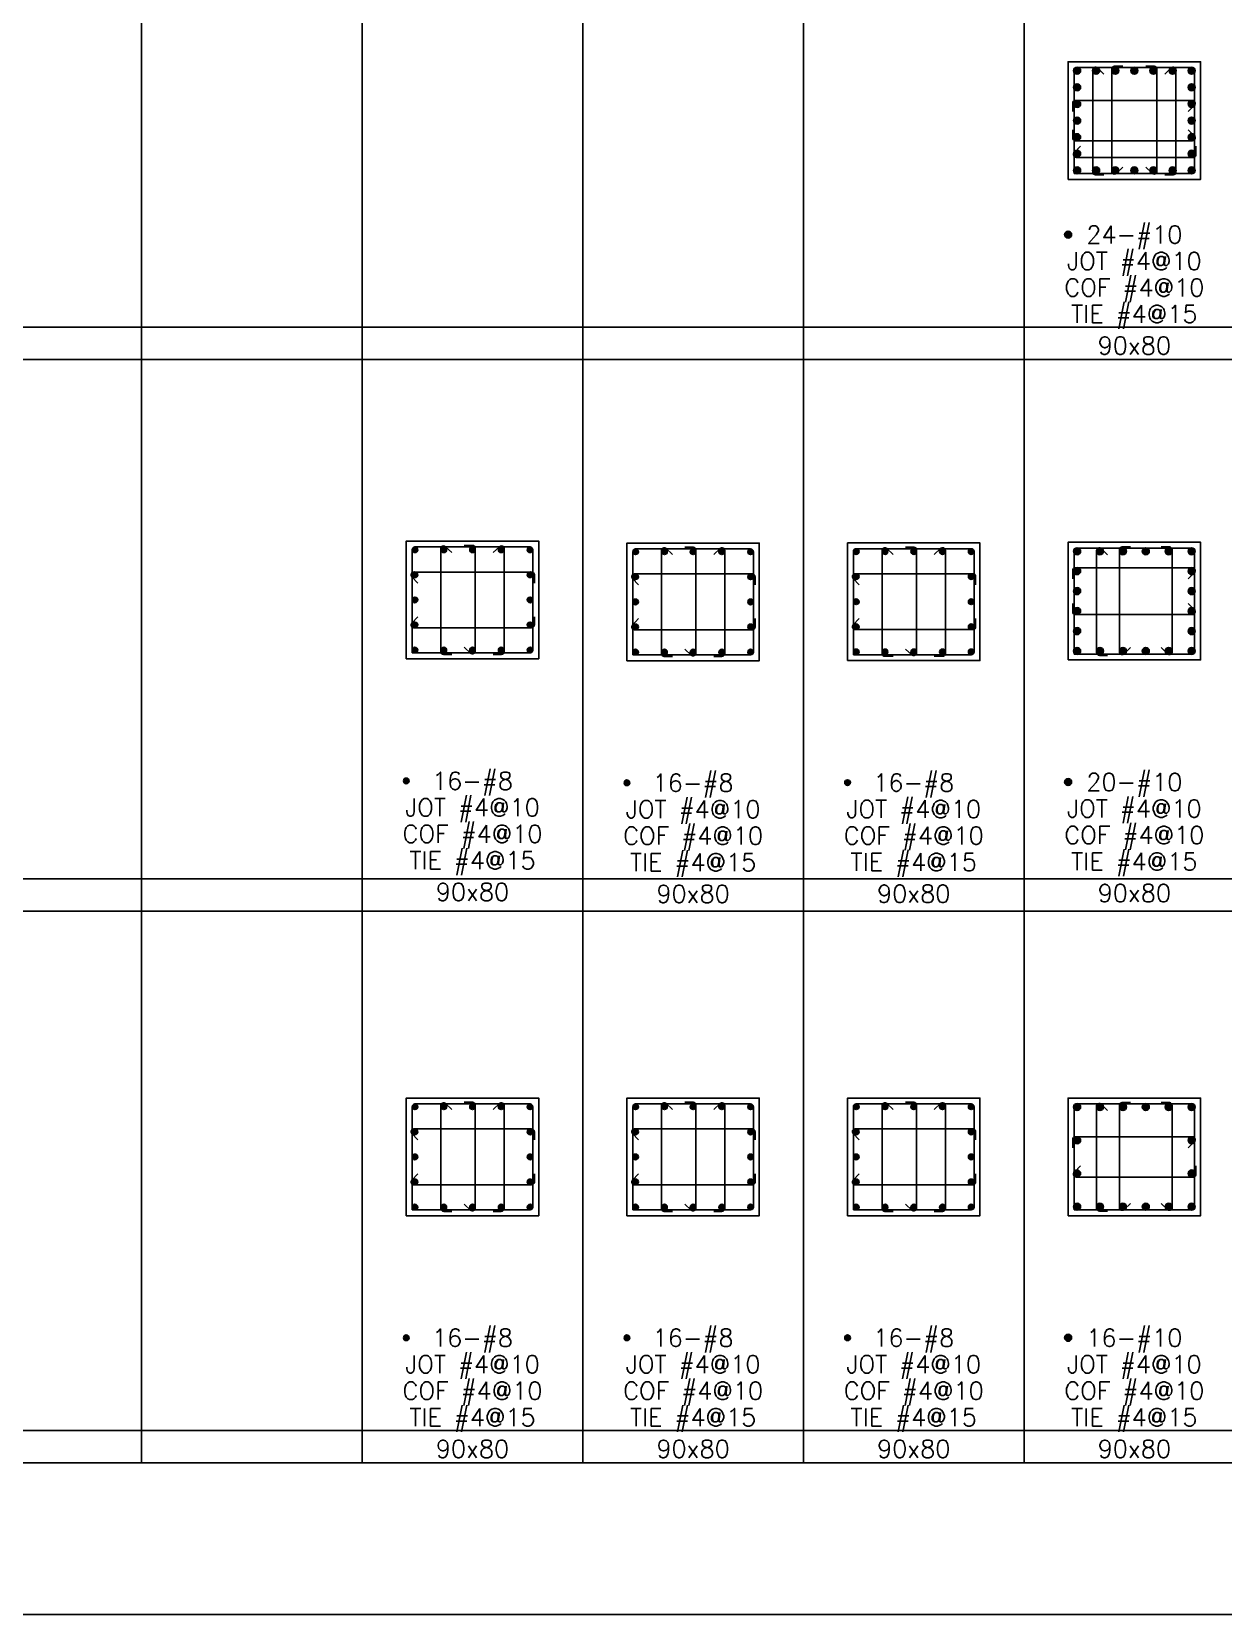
# Model space of a CAD drawing. Header units: millimetres. Extents: x 0 to 31920, y -6088 to 2522.
# Drawn here: x 810 to 1621, y -3044 to -1968 of the extents above; entities that cross this region are included whole.
import ezdxf
from ezdxf.enums import TextEntityAlignment as Align

# ---------------------------------------------------------------- set-up
doc = ezdxf.new("R2010")
doc.units = ezdxf.units.MM
doc.header["$MEASUREMENT"] = 0
for name, color, linetype in [('DwFm', 7, 'Continuous'), ('S-RC', 130, 'Continuous'), ('S-REINF', 6, 'Continuous'), ('S-REINFD', 201, 'Continuous'), ('S-STUD', 1, 'Continuous'), ('S-TEXT', 2, 'Continuous')]:
    doc.layers.add(name, color=color, linetype=linetype)
doc.styles.add('CS4', font='romans.shx', dxfattribs={"width": 0.8, "bigfont": 'lsp.shx'})

# ---------------------------------------------------------------- blocks, each defined once
blk = doc.blocks.new('繪圖範圍')
blk.add_lwpolyline([(0, 51.1), (79.8, 51.1), (79.8, 0), (0, 0)], close=True)

msp = doc.modelspace()

# ---------------------------------------------------------------- hatches: boundary and pattern name
at = {"layer": 'S-REINFD'}
h = msp.add_hatch(color=256, dxfattribs=at)
edge = h.paths.add_edge_path()
edge.add_arc((1521.1, -1994.6), 2.38, 0, 360)
h = msp.add_hatch(color=256, dxfattribs=at)
edge = h.paths.add_edge_path()
edge.add_arc((1534, -1994.6), 2.38, 0, 360)
h = msp.add_hatch(color=256, dxfattribs=at)
edge = h.paths.add_edge_path()
edge.add_arc((1547, -1994.6), 2.38, 0, 360)
h = msp.add_hatch(color=256, dxfattribs=at)
edge = h.paths.add_edge_path()
edge.add_arc((1560, -1994.6), 2.38, 0, 360)
h = msp.add_hatch(color=256, dxfattribs=at)
edge = h.paths.add_edge_path()
edge.add_arc((1573, -1994.6), 2.38, 0, 360)
h = msp.add_hatch(color=256, dxfattribs=at)
edge = h.paths.add_edge_path()
edge.add_arc((1586, -1994.6), 2.38, 0, 360)
h = msp.add_hatch(color=256, dxfattribs=at)
edge = h.paths.add_edge_path()
edge.add_arc((1598.9, -1994.6), 2.38, 0, 360)
h = msp.add_hatch(color=256, dxfattribs=at)
edge = h.paths.add_edge_path()
edge.add_arc((1521.1, -2005.9), 2.38, 0, 360)
h = msp.add_hatch(color=256, dxfattribs=at)
edge = h.paths.add_edge_path()
edge.add_arc((1598.9, -2005.9), 2.38, 0, 360)
h = msp.add_hatch(color=256, dxfattribs=at)
edge = h.paths.add_edge_path()
edge.add_arc((1521.1, -2017.2), 2.38, 0, 360)
h = msp.add_hatch(color=256, dxfattribs=at)
edge = h.paths.add_edge_path()
edge.add_arc((1598.9, -2017.2), 2.38, 0, 360)
h = msp.add_hatch(color=256, dxfattribs=at)
edge = h.paths.add_edge_path()
edge.add_arc((1521.1, -2028.5), 2.38, 0, 360)
h = msp.add_hatch(color=256, dxfattribs=at)
edge = h.paths.add_edge_path()
edge.add_arc((1598.9, -2028.5), 2.38, 0, 360)
h = msp.add_hatch(color=256, dxfattribs=at)
edge = h.paths.add_edge_path()
edge.add_arc((1521.1, -2039.8), 2.38, 0, 360)
h = msp.add_hatch(color=256, dxfattribs=at)
edge = h.paths.add_edge_path()
edge.add_arc((1598.9, -2039.8), 2.38, 0, 360)
h = msp.add_hatch(color=256, dxfattribs=at)
edge = h.paths.add_edge_path()
edge.add_arc((1521.1, -2051.1), 2.38, 0, 360)
h = msp.add_hatch(color=256, dxfattribs=at)
edge = h.paths.add_edge_path()
edge.add_arc((1598.9, -2051.1), 2.38, 0, 360)
h = msp.add_hatch(color=256, dxfattribs=at)
edge = h.paths.add_edge_path()
edge.add_arc((1521.1, -2062.4), 2.38, 0, 360)
h = msp.add_hatch(color=256, dxfattribs=at)
edge = h.paths.add_edge_path()
edge.add_arc((1534, -2062.4), 2.38, 0, 360)
h = msp.add_hatch(color=256, dxfattribs=at)
edge = h.paths.add_edge_path()
edge.add_arc((1547, -2062.4), 2.38, 0, 360)
h = msp.add_hatch(color=256, dxfattribs=at)
edge = h.paths.add_edge_path()
edge.add_arc((1560, -2062.4), 2.38, 0, 360)
h = msp.add_hatch(color=256, dxfattribs=at)
edge = h.paths.add_edge_path()
edge.add_arc((1573, -2062.4), 2.38, 0, 360)
h = msp.add_hatch(color=256, dxfattribs=at)
edge = h.paths.add_edge_path()
edge.add_arc((1586, -2062.4), 2.38, 0, 360)
h = msp.add_hatch(color=256, dxfattribs=at)
edge = h.paths.add_edge_path()
edge.add_arc((1598.9, -2062.4), 2.38, 0, 360)
h = msp.add_hatch(color=256, dxfattribs=at)
edge = h.paths.add_edge_path()
edge.add_arc((1515, -2106), 2.38, 0, 360)
h = msp.add_hatch(color=256, dxfattribs=at)
edge = h.paths.add_edge_path()
edge.add_arc((1070.9, -2320.3), 1.91, 0, 360)
h = msp.add_hatch(color=256, dxfattribs=at)
edge = h.paths.add_edge_path()
edge.add_arc((1090.5, -2320.3), 1.91, 0, 360)
h = msp.add_hatch(color=256, dxfattribs=at)
edge = h.paths.add_edge_path()
edge.add_arc((1110, -2320.3), 1.91, 0, 360)
h = msp.add_hatch(color=256, dxfattribs=at)
edge = h.paths.add_edge_path()
edge.add_arc((1129.5, -2320.3), 1.91, 0, 360)
h = msp.add_hatch(color=256, dxfattribs=at)
edge = h.paths.add_edge_path()
edge.add_arc((1149.1, -2320.3), 1.91, 0, 360)
h = msp.add_hatch(color=256, dxfattribs=at)
edge = h.paths.add_edge_path()
edge.add_arc((1220.9, -2321.6), 1.91, 0, 360)
h = msp.add_hatch(color=256, dxfattribs=at)
edge = h.paths.add_edge_path()
edge.add_arc((1240.5, -2321.6), 1.91, 0, 360)
h = msp.add_hatch(color=256, dxfattribs=at)
edge = h.paths.add_edge_path()
edge.add_arc((1260, -2321.6), 1.91, 0, 360)
h = msp.add_hatch(color=256, dxfattribs=at)
edge = h.paths.add_edge_path()
edge.add_arc((1279.5, -2321.6), 1.91, 0, 360)
h = msp.add_hatch(color=256, dxfattribs=at)
edge = h.paths.add_edge_path()
edge.add_arc((1299.1, -2321.6), 1.91, 0, 360)
h = msp.add_hatch(color=256, dxfattribs=at)
edge = h.paths.add_edge_path()
edge.add_arc((1370.9, -2321.5), 1.91, 0, 360)
h = msp.add_hatch(color=256, dxfattribs=at)
edge = h.paths.add_edge_path()
edge.add_arc((1390.5, -2321.5), 1.91, 0, 360)
h = msp.add_hatch(color=256, dxfattribs=at)
edge = h.paths.add_edge_path()
edge.add_arc((1410, -2321.5), 1.91, 0, 360)
h = msp.add_hatch(color=256, dxfattribs=at)
edge = h.paths.add_edge_path()
edge.add_arc((1429.5, -2321.5), 1.91, 0, 360)
h = msp.add_hatch(color=256, dxfattribs=at)
edge = h.paths.add_edge_path()
edge.add_arc((1449.1, -2321.5), 1.91, 0, 360)
h = msp.add_hatch(color=256, dxfattribs=at)
edge = h.paths.add_edge_path()
edge.add_arc((1521.1, -2321.3), 2.38, 0, 360)
h = msp.add_hatch(color=256, dxfattribs=at)
edge = h.paths.add_edge_path()
edge.add_arc((1536.6, -2321.3), 2.38, 0, 360)
h = msp.add_hatch(color=256, dxfattribs=at)
edge = h.paths.add_edge_path()
edge.add_arc((1552.2, -2321.3), 2.38, 0, 360)
h = msp.add_hatch(color=256, dxfattribs=at)
edge = h.paths.add_edge_path()
edge.add_arc((1567.8, -2321.3), 2.38, 0, 360)
h = msp.add_hatch(color=256, dxfattribs=at)
edge = h.paths.add_edge_path()
edge.add_arc((1583.4, -2321.3), 2.38, 0, 360)
h = msp.add_hatch(color=256, dxfattribs=at)
edge = h.paths.add_edge_path()
edge.add_arc((1598.9, -2321.3), 2.38, 0, 360)
h = msp.add_hatch(color=256, dxfattribs=at)
edge = h.paths.add_edge_path()
edge.add_arc((1521.1, -2334.8), 2.38, 0, 360)
h = msp.add_hatch(color=256, dxfattribs=at)
edge = h.paths.add_edge_path()
edge.add_arc((1598.9, -2334.8), 2.38, 0, 360)
h = msp.add_hatch(color=256, dxfattribs=at)
edge = h.paths.add_edge_path()
edge.add_arc((1070.9, -2337.3), 1.91, 0, 360)
h = msp.add_hatch(color=256, dxfattribs=at)
edge = h.paths.add_edge_path()
edge.add_arc((1149.1, -2337.3), 1.91, 0, 360)
h = msp.add_hatch(color=256, dxfattribs=at)
edge = h.paths.add_edge_path()
edge.add_arc((1220.9, -2338.6), 1.91, 0, 360)
h = msp.add_hatch(color=256, dxfattribs=at)
edge = h.paths.add_edge_path()
edge.add_arc((1299.1, -2338.6), 1.91, 0, 360)
h = msp.add_hatch(color=256, dxfattribs=at)
edge = h.paths.add_edge_path()
edge.add_arc((1370.9, -2338.5), 1.91, 0, 360)
h = msp.add_hatch(color=256, dxfattribs=at)
edge = h.paths.add_edge_path()
edge.add_arc((1449.1, -2338.5), 1.91, 0, 360)
h = msp.add_hatch(color=256, dxfattribs=at)
edge = h.paths.add_edge_path()
edge.add_arc((1070.9, -2354.4), 1.91, 0, 360)
h = msp.add_hatch(color=256, dxfattribs=at)
edge = h.paths.add_edge_path()
edge.add_arc((1149.1, -2354.4), 1.91, 0, 360)
h = msp.add_hatch(color=256, dxfattribs=at)
edge = h.paths.add_edge_path()
edge.add_arc((1220.9, -2355.7), 1.91, 0, 360)
h = msp.add_hatch(color=256, dxfattribs=at)
edge = h.paths.add_edge_path()
edge.add_arc((1299.1, -2355.7), 1.91, 0, 360)
h = msp.add_hatch(color=256, dxfattribs=at)
edge = h.paths.add_edge_path()
edge.add_arc((1370.9, -2355.6), 1.91, 0, 360)
h = msp.add_hatch(color=256, dxfattribs=at)
edge = h.paths.add_edge_path()
edge.add_arc((1449.1, -2355.6), 1.91, 0, 360)
h = msp.add_hatch(color=256, dxfattribs=at)
edge = h.paths.add_edge_path()
edge.add_arc((1521.1, -2348.4), 2.38, 0, 360)
h = msp.add_hatch(color=256, dxfattribs=at)
edge = h.paths.add_edge_path()
edge.add_arc((1598.9, -2348.4), 2.38, 0, 360)
h = msp.add_hatch(color=256, dxfattribs=at)
edge = h.paths.add_edge_path()
edge.add_arc((1521.1, -2362), 2.38, 0, 360)
h = msp.add_hatch(color=256, dxfattribs=at)
edge = h.paths.add_edge_path()
edge.add_arc((1598.9, -2362), 2.38, 0, 360)
h = msp.add_hatch(color=256, dxfattribs=at)
edge = h.paths.add_edge_path()
edge.add_arc((1070.9, -2371.4), 1.91, 0, 360)
h = msp.add_hatch(color=256, dxfattribs=at)
edge = h.paths.add_edge_path()
edge.add_arc((1149.1, -2371.4), 1.91, 0, 360)
h = msp.add_hatch(color=256, dxfattribs=at)
edge = h.paths.add_edge_path()
edge.add_arc((1220.9, -2372.7), 1.91, 0, 360)
h = msp.add_hatch(color=256, dxfattribs=at)
edge = h.paths.add_edge_path()
edge.add_arc((1299.1, -2372.7), 1.91, 0, 360)
h = msp.add_hatch(color=256, dxfattribs=at)
edge = h.paths.add_edge_path()
edge.add_arc((1370.9, -2372.6), 1.91, 0, 360)
h = msp.add_hatch(color=256, dxfattribs=at)
edge = h.paths.add_edge_path()
edge.add_arc((1449.1, -2372.6), 1.91, 0, 360)
h = msp.add_hatch(color=256, dxfattribs=at)
edge = h.paths.add_edge_path()
edge.add_arc((1521.1, -2375.6), 2.38, 0, 360)
h = msp.add_hatch(color=256, dxfattribs=at)
edge = h.paths.add_edge_path()
edge.add_arc((1598.9, -2375.6), 2.38, 0, 360)
h = msp.add_hatch(color=256, dxfattribs=at)
edge = h.paths.add_edge_path()
edge.add_arc((1070.9, -2388.5), 1.91, 0, 360)
h = msp.add_hatch(color=256, dxfattribs=at)
edge = h.paths.add_edge_path()
edge.add_arc((1090.5, -2388.5), 1.91, 0, 360)
h = msp.add_hatch(color=256, dxfattribs=at)
edge = h.paths.add_edge_path()
edge.add_arc((1110, -2388.5), 1.91, 0, 360)
h = msp.add_hatch(color=256, dxfattribs=at)
edge = h.paths.add_edge_path()
edge.add_arc((1129.5, -2388.5), 1.91, 0, 360)
h = msp.add_hatch(color=256, dxfattribs=at)
edge = h.paths.add_edge_path()
edge.add_arc((1149.1, -2388.5), 1.91, 0, 360)
h = msp.add_hatch(color=256, dxfattribs=at)
edge = h.paths.add_edge_path()
edge.add_arc((1220.9, -2389.8), 1.91, 0, 360)
h = msp.add_hatch(color=256, dxfattribs=at)
edge = h.paths.add_edge_path()
edge.add_arc((1240.5, -2389.8), 1.91, 0, 360)
h = msp.add_hatch(color=256, dxfattribs=at)
edge = h.paths.add_edge_path()
edge.add_arc((1260, -2389.8), 1.91, 0, 360)
h = msp.add_hatch(color=256, dxfattribs=at)
edge = h.paths.add_edge_path()
edge.add_arc((1279.5, -2389.8), 1.91, 0, 360)
h = msp.add_hatch(color=256, dxfattribs=at)
edge = h.paths.add_edge_path()
edge.add_arc((1299.1, -2389.8), 1.91, 0, 360)
h = msp.add_hatch(color=256, dxfattribs=at)
edge = h.paths.add_edge_path()
edge.add_arc((1370.9, -2389.7), 1.91, 0, 360)
h = msp.add_hatch(color=256, dxfattribs=at)
edge = h.paths.add_edge_path()
edge.add_arc((1390.5, -2389.7), 1.91, 0, 360)
h = msp.add_hatch(color=256, dxfattribs=at)
edge = h.paths.add_edge_path()
edge.add_arc((1410, -2389.7), 1.91, 0, 360)
h = msp.add_hatch(color=256, dxfattribs=at)
edge = h.paths.add_edge_path()
edge.add_arc((1429.5, -2389.7), 1.91, 0, 360)
h = msp.add_hatch(color=256, dxfattribs=at)
edge = h.paths.add_edge_path()
edge.add_arc((1449.1, -2389.7), 1.91, 0, 360)
h = msp.add_hatch(color=256, dxfattribs=at)
edge = h.paths.add_edge_path()
edge.add_arc((1521.1, -2389.1), 2.38, 0, 360)
h = msp.add_hatch(color=256, dxfattribs=at)
edge = h.paths.add_edge_path()
edge.add_arc((1536.6, -2389.1), 2.38, 0, 360)
h = msp.add_hatch(color=256, dxfattribs=at)
edge = h.paths.add_edge_path()
edge.add_arc((1552.2, -2389.1), 2.38, 0, 360)
h = msp.add_hatch(color=256, dxfattribs=at)
edge = h.paths.add_edge_path()
edge.add_arc((1567.8, -2389.1), 2.38, 0, 360)
h = msp.add_hatch(color=256, dxfattribs=at)
edge = h.paths.add_edge_path()
edge.add_arc((1583.4, -2389.1), 2.38, 0, 360)
h = msp.add_hatch(color=256, dxfattribs=at)
edge = h.paths.add_edge_path()
edge.add_arc((1598.9, -2389.1), 2.38, 0, 360)
h = msp.add_hatch(color=256, dxfattribs=at)
edge = h.paths.add_edge_path()
edge.add_arc((1065, -2477.4), 1.91, 0, 360)
h = msp.add_hatch(color=256, dxfattribs=at)
edge = h.paths.add_edge_path()
edge.add_arc((1215, -2478.7), 1.91, 0, 360)
h = msp.add_hatch(color=256, dxfattribs=at)
edge = h.paths.add_edge_path()
edge.add_arc((1365, -2478.6), 1.91, 0, 360)
h = msp.add_hatch(color=256, dxfattribs=at)
edge = h.paths.add_edge_path()
edge.add_arc((1515, -2478.2), 2.38, 0, 360)
h = msp.add_hatch(color=256, dxfattribs=at)
edge = h.paths.add_edge_path()
edge.add_arc((1070.9, -2698.9), 1.91, 0, 360)
h = msp.add_hatch(color=256, dxfattribs=at)
edge = h.paths.add_edge_path()
edge.add_arc((1090.5, -2698.9), 1.91, 0, 360)
h = msp.add_hatch(color=256, dxfattribs=at)
edge = h.paths.add_edge_path()
edge.add_arc((1110, -2698.9), 1.91, 0, 360)
h = msp.add_hatch(color=256, dxfattribs=at)
edge = h.paths.add_edge_path()
edge.add_arc((1129.5, -2698.9), 1.91, 0, 360)
h = msp.add_hatch(color=256, dxfattribs=at)
edge = h.paths.add_edge_path()
edge.add_arc((1149.1, -2698.9), 1.91, 0, 360)
h = msp.add_hatch(color=256, dxfattribs=at)
edge = h.paths.add_edge_path()
edge.add_arc((1220.9, -2698.9), 1.91, 0, 360)
h = msp.add_hatch(color=256, dxfattribs=at)
edge = h.paths.add_edge_path()
edge.add_arc((1240.5, -2698.9), 1.91, 0, 360)
h = msp.add_hatch(color=256, dxfattribs=at)
edge = h.paths.add_edge_path()
edge.add_arc((1260, -2698.9), 1.91, 0, 360)
h = msp.add_hatch(color=256, dxfattribs=at)
edge = h.paths.add_edge_path()
edge.add_arc((1279.5, -2698.9), 1.91, 0, 360)
h = msp.add_hatch(color=256, dxfattribs=at)
edge = h.paths.add_edge_path()
edge.add_arc((1299.1, -2698.9), 1.91, 0, 360)
h = msp.add_hatch(color=256, dxfattribs=at)
edge = h.paths.add_edge_path()
edge.add_arc((1370.9, -2698.9), 1.91, 0, 360)
h = msp.add_hatch(color=256, dxfattribs=at)
edge = h.paths.add_edge_path()
edge.add_arc((1390.5, -2698.9), 1.91, 0, 360)
h = msp.add_hatch(color=256, dxfattribs=at)
edge = h.paths.add_edge_path()
edge.add_arc((1410, -2698.9), 1.91, 0, 360)
h = msp.add_hatch(color=256, dxfattribs=at)
edge = h.paths.add_edge_path()
edge.add_arc((1429.5, -2698.9), 1.91, 0, 360)
h = msp.add_hatch(color=256, dxfattribs=at)
edge = h.paths.add_edge_path()
edge.add_arc((1449.1, -2698.9), 1.91, 0, 360)
h = msp.add_hatch(color=256, dxfattribs=at)
edge = h.paths.add_edge_path()
edge.add_arc((1521.1, -2699.1), 2.38, 0, 360)
h = msp.add_hatch(color=256, dxfattribs=at)
edge = h.paths.add_edge_path()
edge.add_arc((1536.6, -2699.1), 2.38, 0, 360)
h = msp.add_hatch(color=256, dxfattribs=at)
edge = h.paths.add_edge_path()
edge.add_arc((1552.2, -2699.1), 2.38, 0, 360)
h = msp.add_hatch(color=256, dxfattribs=at)
edge = h.paths.add_edge_path()
edge.add_arc((1567.8, -2699.1), 2.38, 0, 360)
h = msp.add_hatch(color=256, dxfattribs=at)
edge = h.paths.add_edge_path()
edge.add_arc((1583.4, -2699.1), 2.38, 0, 360)
h = msp.add_hatch(color=256, dxfattribs=at)
edge = h.paths.add_edge_path()
edge.add_arc((1598.9, -2699.1), 2.38, 0, 360)
h = msp.add_hatch(color=256, dxfattribs=at)
edge = h.paths.add_edge_path()
edge.add_arc((1070.9, -2716), 1.91, 0, 360)
h = msp.add_hatch(color=256, dxfattribs=at)
edge = h.paths.add_edge_path()
edge.add_arc((1149.1, -2716), 1.91, 0, 360)
h = msp.add_hatch(color=256, dxfattribs=at)
edge = h.paths.add_edge_path()
edge.add_arc((1220.9, -2716), 1.91, 0, 360)
h = msp.add_hatch(color=256, dxfattribs=at)
edge = h.paths.add_edge_path()
edge.add_arc((1299.1, -2716), 1.91, 0, 360)
h = msp.add_hatch(color=256, dxfattribs=at)
edge = h.paths.add_edge_path()
edge.add_arc((1370.9, -2716), 1.91, 0, 360)
h = msp.add_hatch(color=256, dxfattribs=at)
edge = h.paths.add_edge_path()
edge.add_arc((1449.1, -2716), 1.91, 0, 360)
h = msp.add_hatch(color=256, dxfattribs=at)
edge = h.paths.add_edge_path()
edge.add_arc((1521.1, -2721.7), 2.38, 0, 360)
h = msp.add_hatch(color=256, dxfattribs=at)
edge = h.paths.add_edge_path()
edge.add_arc((1598.9, -2721.7), 2.38, 0, 360)
h = msp.add_hatch(color=256, dxfattribs=at)
edge = h.paths.add_edge_path()
edge.add_arc((1070.9, -2733), 1.91, 0, 360)
h = msp.add_hatch(color=256, dxfattribs=at)
edge = h.paths.add_edge_path()
edge.add_arc((1149.1, -2733), 1.91, 0, 360)
h = msp.add_hatch(color=256, dxfattribs=at)
edge = h.paths.add_edge_path()
edge.add_arc((1220.9, -2733), 1.91, 0, 360)
h = msp.add_hatch(color=256, dxfattribs=at)
edge = h.paths.add_edge_path()
edge.add_arc((1299.1, -2733), 1.91, 0, 360)
h = msp.add_hatch(color=256, dxfattribs=at)
edge = h.paths.add_edge_path()
edge.add_arc((1370.9, -2733), 1.91, 0, 360)
h = msp.add_hatch(color=256, dxfattribs=at)
edge = h.paths.add_edge_path()
edge.add_arc((1449.1, -2733), 1.91, 0, 360)
h = msp.add_hatch(color=256, dxfattribs=at)
edge = h.paths.add_edge_path()
edge.add_arc((1521.1, -2744.3), 2.38, 0, 360)
h = msp.add_hatch(color=256, dxfattribs=at)
edge = h.paths.add_edge_path()
edge.add_arc((1598.9, -2744.3), 2.38, 0, 360)
h = msp.add_hatch(color=256, dxfattribs=at)
edge = h.paths.add_edge_path()
edge.add_arc((1070.9, -2750), 1.91, 0, 360)
h = msp.add_hatch(color=256, dxfattribs=at)
edge = h.paths.add_edge_path()
edge.add_arc((1149.1, -2750), 1.91, 0, 360)
h = msp.add_hatch(color=256, dxfattribs=at)
edge = h.paths.add_edge_path()
edge.add_arc((1220.9, -2750), 1.91, 0, 360)
h = msp.add_hatch(color=256, dxfattribs=at)
edge = h.paths.add_edge_path()
edge.add_arc((1299.1, -2750), 1.91, 0, 360)
h = msp.add_hatch(color=256, dxfattribs=at)
edge = h.paths.add_edge_path()
edge.add_arc((1370.9, -2750), 1.91, 0, 360)
h = msp.add_hatch(color=256, dxfattribs=at)
edge = h.paths.add_edge_path()
edge.add_arc((1449.1, -2750), 1.91, 0, 360)
h = msp.add_hatch(color=256, dxfattribs=at)
edge = h.paths.add_edge_path()
edge.add_arc((1521.1, -2766.9), 2.38, 0, 360)
h = msp.add_hatch(color=256, dxfattribs=at)
edge = h.paths.add_edge_path()
edge.add_arc((1536.6, -2766.9), 2.38, 0, 360)
h = msp.add_hatch(color=256, dxfattribs=at)
edge = h.paths.add_edge_path()
edge.add_arc((1552.2, -2766.9), 2.38, 0, 360)
h = msp.add_hatch(color=256, dxfattribs=at)
edge = h.paths.add_edge_path()
edge.add_arc((1567.8, -2766.9), 2.38, 0, 360)
h = msp.add_hatch(color=256, dxfattribs=at)
edge = h.paths.add_edge_path()
edge.add_arc((1583.4, -2766.9), 2.38, 0, 360)
h = msp.add_hatch(color=256, dxfattribs=at)
edge = h.paths.add_edge_path()
edge.add_arc((1598.9, -2766.9), 2.38, 0, 360)
h = msp.add_hatch(color=256, dxfattribs=at)
edge = h.paths.add_edge_path()
edge.add_arc((1070.9, -2767.1), 1.91, 0, 360)
h = msp.add_hatch(color=256, dxfattribs=at)
edge = h.paths.add_edge_path()
edge.add_arc((1090.5, -2767.1), 1.91, 0, 360)
h = msp.add_hatch(color=256, dxfattribs=at)
edge = h.paths.add_edge_path()
edge.add_arc((1110, -2767.1), 1.91, 0, 360)
h = msp.add_hatch(color=256, dxfattribs=at)
edge = h.paths.add_edge_path()
edge.add_arc((1129.5, -2767.1), 1.91, 0, 360)
h = msp.add_hatch(color=256, dxfattribs=at)
edge = h.paths.add_edge_path()
edge.add_arc((1149.1, -2767.1), 1.91, 0, 360)
h = msp.add_hatch(color=256, dxfattribs=at)
edge = h.paths.add_edge_path()
edge.add_arc((1220.9, -2767.1), 1.91, 0, 360)
h = msp.add_hatch(color=256, dxfattribs=at)
edge = h.paths.add_edge_path()
edge.add_arc((1240.5, -2767.1), 1.91, 0, 360)
h = msp.add_hatch(color=256, dxfattribs=at)
edge = h.paths.add_edge_path()
edge.add_arc((1260, -2767.1), 1.91, 0, 360)
h = msp.add_hatch(color=256, dxfattribs=at)
edge = h.paths.add_edge_path()
edge.add_arc((1279.5, -2767.1), 1.91, 0, 360)
h = msp.add_hatch(color=256, dxfattribs=at)
edge = h.paths.add_edge_path()
edge.add_arc((1299.1, -2767.1), 1.91, 0, 360)
h = msp.add_hatch(color=256, dxfattribs=at)
edge = h.paths.add_edge_path()
edge.add_arc((1370.9, -2767.1), 1.91, 0, 360)
h = msp.add_hatch(color=256, dxfattribs=at)
edge = h.paths.add_edge_path()
edge.add_arc((1390.5, -2767.1), 1.91, 0, 360)
h = msp.add_hatch(color=256, dxfattribs=at)
edge = h.paths.add_edge_path()
edge.add_arc((1410, -2767.1), 1.91, 0, 360)
h = msp.add_hatch(color=256, dxfattribs=at)
edge = h.paths.add_edge_path()
edge.add_arc((1429.5, -2767.1), 1.91, 0, 360)
h = msp.add_hatch(color=256, dxfattribs=at)
edge = h.paths.add_edge_path()
edge.add_arc((1449.1, -2767.1), 1.91, 0, 360)
h = msp.add_hatch(color=256, dxfattribs=at)
edge = h.paths.add_edge_path()
edge.add_arc((1065, -2856), 1.91, 0, 360)
h = msp.add_hatch(color=256, dxfattribs=at)
edge = h.paths.add_edge_path()
edge.add_arc((1215, -2856), 1.91, 0, 360)
h = msp.add_hatch(color=256, dxfattribs=at)
edge = h.paths.add_edge_path()
edge.add_arc((1365, -2856), 1.91, 0, 360)
h = msp.add_hatch(color=256, dxfattribs=at)
edge = h.paths.add_edge_path()
edge.add_arc((1515, -2856), 2.38, 0, 360)

# ---------------------------------------------------------------- linework, layer by layer
at = {"layer": 'S-RC'}
for points in [[(1515, -2068.5), (1605, -2068.5), (1605, -1988.5), (1515, -1988.5), (1515, -2068.5)], [(1065, -2394.4), (1155, -2394.4), (1155, -2314.4), (1065, -2314.4), (1065, -2394.4)], [(1215, -2395.7), (1305, -2395.7), (1305, -2315.7), (1215, -2315.7), (1215, -2395.7)], [(1365, -2395.6), (1455, -2395.6), (1455, -2315.6), (1365, -2315.6), (1365, -2395.6)], [(1515, -2395.2), (1605, -2395.2), (1605, -2315.2), (1515, -2315.2), (1515, -2395.2)], [(1065, -2773), (1155, -2773), (1155, -2693), (1065, -2693), (1065, -2773)], [(1215, -2773), (1305, -2773), (1305, -2693), (1215, -2693), (1215, -2773)], [(1365, -2773), (1455, -2773), (1455, -2693), (1365, -2693), (1365, -2773)], [(1515, -2773), (1605, -2773), (1605, -2693), (1515, -2693), (1515, -2773)]]:
    msp.add_lwpolyline(points, dxfattribs=at)
at = {"layer": 'S-REINF', "color": 2}
for points in [[(1519, -2064.5), (1599.1, -2064.5, 0.414214), (1601, -2062.6), (1601, -1994.4, 0.414214), (1599.1, -1992.5), (1520.9, -1992.5, 0.414214), (1519, -1994.4), (1519, -2064.5)], [(1539.2, -2065.4), (1533.6, -2065.4, -0.414214), (1531.7, -2063.5), (1531.7, -1994.1, -0.665297), (1534.9, -1992.7), (1539.2, -1996.9)], [(1552.1, -2060.1), (1547.9, -2064.3, -0.665297), (1544.6, -2062.9), (1544.6, -1993.5, -0.414214), (1546.5, -1991.6), (1552.1, -1991.6)], [(1567.9, -2060.1), (1572.1, -2064.3, 0.665297), (1575.4, -2062.9), (1575.4, -1993.5, 0.414214), (1573.5, -1991.6), (1567.9, -1991.6)], [(1580.8, -2065.4), (1586.4, -2065.4, 0.414214), (1588.3, -2063.5), (1588.3, -1994.1, 0.665297), (1585.1, -1992.7), (1580.8, -1996.9)], [(1518.1, -2022.3), (1518.1, -2016.7, -0.414214), (1520, -2014.8), (1599.4, -2014.8, -0.665297), (1600.8, -2018), (1596.6, -2022.3)], [(1518.1, -2034.7), (1518.1, -2040.3, 0.414214), (1520, -2042.2), (1599.4, -2042.2, 0.665297), (1600.8, -2039), (1596.6, -2034.7)], [(1523.4, -2046), (1519.2, -2050.3, 0.665297), (1520.6, -2053.5), (1600, -2053.5, 0.414214), (1601.9, -2051.6), (1601.9, -2046)], [(1069, -2390.4), (1149.1, -2390.4, 0.414214), (1151, -2388.5), (1151, -2320.3, 0.414214), (1149.1, -2318.4), (1070.9, -2318.4, 0.414214), (1069, -2320.3), (1069, -2390.4)], [(1096, -2391.5), (1090.4, -2391.5, -0.414214), (1088.5, -2389.6), (1088.5, -2319.6, -0.653352), (1091.7, -2318.2), (1096, -2322.2)], [(1104.4, -2386.6), (1108.7, -2390.5, 0.653352), (1111.9, -2389.1), (1111.9, -2319.2, 0.414214), (1110, -2317.3), (1104.4, -2317.3)], [(1124, -2391.5), (1129.6, -2391.5, 0.414214), (1131.5, -2389.6), (1131.5, -2319.6, 0.653352), (1128.3, -2318.2), (1124, -2322.2)], [(1219, -2391.7), (1299.1, -2391.7, 0.414214), (1301, -2389.8), (1301, -2321.6, 0.414214), (1299.1, -2319.7), (1220.9, -2319.7, 0.414214), (1219, -2321.6), (1219, -2391.7)], [(1246, -2392.8), (1240.4, -2392.8, -0.414214), (1238.5, -2390.9), (1238.5, -2320.9, -0.653352), (1241.7, -2319.5), (1246, -2323.5)], [(1254.4, -2387.9), (1258.7, -2391.9, 0.653352), (1261.9, -2390.5), (1261.9, -2320.5, 0.414214), (1260, -2318.6), (1254.4, -2318.6)], [(1274, -2392.8), (1279.6, -2392.8, 0.414214), (1281.5, -2390.9), (1281.5, -2320.9, 0.653352), (1278.3, -2319.5), (1274, -2323.5)], [(1369, -2391.6), (1449.1, -2391.6, 0.414214), (1451, -2389.7), (1451, -2321.5, 0.414214), (1449.1, -2319.6), (1370.9, -2319.6, 0.414214), (1369, -2321.5), (1369, -2391.6)], [(1396, -2392.7), (1390.4, -2392.7, -0.414214), (1388.5, -2390.8), (1388.5, -2320.8, -0.653352), (1391.7, -2319.4), (1396, -2323.4)], [(1404.4, -2387.8), (1408.7, -2391.7, 0.653352), (1411.9, -2390.3), (1411.9, -2320.4, 0.414214), (1410, -2318.5), (1404.4, -2318.5)], [(1424, -2392.7), (1429.6, -2392.7, 0.414214), (1431.5, -2390.8), (1431.5, -2320.8, 0.653352), (1428.3, -2319.4), (1424, -2323.4)], [(1519, -2391.2), (1599.1, -2391.2, 0.414214), (1601, -2389.3), (1601, -2321.1, 0.414214), (1599.1, -2319.2), (1520.9, -2319.2, 0.414214), (1519, -2321.1), (1519, -2391.2)], [(1541.8, -2392.1), (1536.2, -2392.1, -0.414214), (1534.3, -2390.2), (1534.3, -2320.8, -0.665297), (1537.5, -2319.5), (1541.8, -2323.7)], [(1557.3, -2386.8), (1553.1, -2391, -0.665297), (1549.8, -2389.6), (1549.8, -2320.2, -0.414214), (1551.7, -2318.3), (1557.3, -2318.3)], [(1578.2, -2386.8), (1582.5, -2391, 0.665297), (1585.7, -2389.6), (1585.7, -2320.2, 0.414214), (1583.8, -2318.3), (1578.2, -2318.3)], [(1518.1, -2340), (1518.1, -2334.4, -0.414214), (1520, -2332.5), (1599.4, -2332.5, -0.665297), (1600.8, -2335.7), (1596.6, -2340)], [(1072.8, -2342.9), (1068.8, -2338.6, -0.653352), (1070.2, -2335.4), (1150.2, -2335.4, -0.414214), (1152.1, -2337.3), (1152.1, -2342.9)], [(1222.8, -2344.2), (1218.8, -2339.9, -0.653352), (1220.2, -2336.7), (1300.2, -2336.7, -0.414214), (1302.1, -2338.6), (1302.1, -2344.2)], [(1372.8, -2344.1), (1368.8, -2339.8, -0.653352), (1370.2, -2336.6), (1450.2, -2336.6, -0.414214), (1452.1, -2338.5), (1452.1, -2344.1)], [(1072.8, -2365.8), (1068.8, -2370.1, 0.653352), (1070.2, -2373.3), (1150.2, -2373.3, 0.414214), (1152.1, -2371.4), (1152.1, -2365.8)], [(1372.8, -2367), (1368.8, -2371.3, 0.653352), (1370.2, -2374.5), (1450.2, -2374.5, 0.414214), (1452.1, -2372.6), (1452.1, -2367)], [(1518.1, -2356.9), (1518.1, -2362.5, 0.414214), (1520, -2364.4), (1599.4, -2364.4, 0.665297), (1600.8, -2361.1), (1596.6, -2356.9)], [(1222.8, -2367.1), (1218.8, -2371.5, 0.653352), (1220.2, -2374.6), (1300.2, -2374.6, 0.414214), (1302.1, -2372.7), (1302.1, -2367.1)], [(1069, -2769), (1149.1, -2769, 0.414214), (1151, -2767.1), (1151, -2698.9, 0.414214), (1149.1, -2697), (1070.9, -2697, 0.414214), (1069, -2698.9), (1069, -2769)], [(1096, -2770.1), (1090.4, -2770.1, -0.414214), (1088.5, -2768.2), (1088.5, -2698.2, -0.653352), (1091.7, -2696.8), (1096, -2700.8)], [(1104.4, -2765.2), (1108.7, -2769.2, 0.653352), (1111.9, -2767.8), (1111.9, -2697.8, 0.414214), (1110, -2695.9), (1104.4, -2695.9)], [(1124, -2770.1), (1129.6, -2770.1, 0.414214), (1131.5, -2768.2), (1131.5, -2698.2, 0.653352), (1128.3, -2696.8), (1124, -2700.8)], [(1219, -2769), (1299.1, -2769, 0.414214), (1301, -2767.1), (1301, -2698.9, 0.414214), (1299.1, -2697), (1220.9, -2697, 0.414214), (1219, -2698.9), (1219, -2769)], [(1246, -2770.1), (1240.4, -2770.1, -0.414214), (1238.5, -2768.2), (1238.5, -2698.2, -0.653352), (1241.7, -2696.8), (1246, -2700.8)], [(1254.4, -2765.2), (1258.7, -2769.2, 0.653352), (1261.9, -2767.8), (1261.9, -2697.8, 0.414214), (1260, -2695.9), (1254.4, -2695.9)], [(1274, -2770.1), (1279.6, -2770.1, 0.414214), (1281.5, -2768.2), (1281.5, -2698.2, 0.653352), (1278.3, -2696.8), (1274, -2700.8)], [(1369, -2769), (1449.1, -2769, 0.414214), (1451, -2767.1), (1451, -2698.9, 0.414214), (1449.1, -2697), (1370.9, -2697, 0.414214), (1369, -2698.9), (1369, -2769)], [(1396, -2770.1), (1390.4, -2770.1, -0.414214), (1388.5, -2768.2), (1388.5, -2698.2, -0.653352), (1391.7, -2696.8), (1396, -2700.8)], [(1404.4, -2765.2), (1408.7, -2769.2, 0.653352), (1411.9, -2767.8), (1411.9, -2697.8, 0.414214), (1410, -2695.9), (1404.4, -2695.9)], [(1424, -2770.1), (1429.6, -2770.1, 0.414214), (1431.5, -2768.2), (1431.5, -2698.2, 0.653352), (1428.3, -2696.8), (1424, -2700.8)], [(1519, -2769), (1599.1, -2769, 0.414214), (1601, -2767.1), (1601, -2698.9, 0.414214), (1599.1, -2697), (1520.9, -2697, 0.414214), (1519, -2698.9), (1519, -2769)], [(1541.8, -2769.9), (1536.2, -2769.9, -0.414214), (1534.3, -2768), (1534.3, -2698.6, -0.665297), (1537.5, -2697.2), (1541.8, -2701.4)], [(1557.3, -2764.6), (1553.1, -2768.8, -0.665297), (1549.8, -2767.4), (1549.8, -2698, -0.414214), (1551.7, -2696.1), (1557.3, -2696.1)], [(1578.2, -2764.6), (1582.5, -2768.8, 0.665297), (1585.7, -2767.4), (1585.7, -2698, 0.414214), (1583.8, -2696.1), (1578.2, -2696.1)], [(1072.8, -2721.5), (1068.8, -2717.2, -0.653352), (1070.2, -2714), (1150.2, -2714, -0.414214), (1152.1, -2715.9), (1152.1, -2721.5)], [(1222.8, -2721.5), (1218.8, -2717.2, -0.653352), (1220.2, -2714), (1300.2, -2714, -0.414214), (1302.1, -2715.9), (1302.1, -2721.5)], [(1372.8, -2721.5), (1368.8, -2717.2, -0.653352), (1370.2, -2714), (1450.2, -2714, -0.414214), (1452.1, -2715.9), (1452.1, -2721.5)], [(1518.1, -2726.8), (1518.1, -2721.2, -0.414214), (1520, -2719.3), (1599.4, -2719.3, -0.665297), (1600.8, -2722.5), (1596.6, -2726.8)], [(1523.4, -2739.2), (1519.2, -2743.5, 0.665297), (1520.6, -2746.7), (1600, -2746.7, 0.414214), (1601.9, -2744.8), (1601.9, -2739.2)], [(1072.8, -2744.5), (1068.8, -2748.8, 0.653352), (1070.2, -2752), (1150.2, -2752, 0.414214), (1152.1, -2750.1), (1152.1, -2744.5)], [(1222.8, -2744.5), (1218.8, -2748.8, 0.653352), (1220.2, -2752), (1300.2, -2752, 0.414214), (1302.1, -2750.1), (1302.1, -2744.5)], [(1372.8, -2744.5), (1368.8, -2748.8, 0.653352), (1370.2, -2752), (1450.2, -2752, 0.414214), (1452.1, -2750.1), (1452.1, -2744.5)]]:
    msp.add_lwpolyline(points, format="xyb", dxfattribs=at)
at = {"layer": 'S-REINFD'}
for centre, radius in [((1521.1, -1994.6), 2.38), ((1534, -1994.6), 2.38), ((1547, -1994.6), 2.38), ((1560, -1994.6), 2.38), ((1573, -1994.6), 2.38), ((1586, -1994.6), 2.38), ((1598.9, -1994.6), 2.38), ((1521.1, -2005.9), 2.38), ((1598.9, -2005.9), 2.38), ((1521.1, -2017.2), 2.38), ((1598.9, -2017.2), 2.38), ((1521.1, -2028.5), 2.38), ((1598.9, -2028.5), 2.38), ((1521.1, -2039.8), 2.38), ((1598.9, -2039.8), 2.38), ((1521.1, -2051.1), 2.38), ((1598.9, -2051.1), 2.38), ((1521.1, -2062.4), 2.38), ((1534, -2062.4), 2.38), ((1547, -2062.4), 2.38), ((1560, -2062.4), 2.38), ((1573, -2062.4), 2.38), ((1586, -2062.4), 2.38), ((1598.9, -2062.4), 2.38), ((1515, -2106), 2.38), ((1070.9, -2320.3), 1.91), ((1090.5, -2320.3), 1.91), ((1110, -2320.3), 1.91), ((1129.5, -2320.3), 1.91), ((1149.1, -2320.3), 1.91), ((1220.9, -2321.6), 1.91), ((1240.5, -2321.6), 1.91), ((1260, -2321.6), 1.91), ((1279.5, -2321.6), 1.91), ((1299.1, -2321.6), 1.91), ((1370.9, -2321.5), 1.91), ((1390.5, -2321.5), 1.91), ((1410, -2321.5), 1.91), ((1429.5, -2321.5), 1.91), ((1449.1, -2321.5), 1.91), ((1521.1, -2321.3), 2.38), ((1536.6, -2321.3), 2.38), ((1552.2, -2321.3), 2.38), ((1567.8, -2321.3), 2.38), ((1583.4, -2321.3), 2.38), ((1598.9, -2321.3), 2.38), ((1521.1, -2334.8), 2.38), ((1598.9, -2334.8), 2.38), ((1070.9, -2337.3), 1.91), ((1149.1, -2337.3), 1.91), ((1220.9, -2338.6), 1.91), ((1299.1, -2338.6), 1.91), ((1370.9, -2338.5), 1.91), ((1449.1, -2338.5), 1.91), ((1070.9, -2354.4), 1.91), ((1149.1, -2354.4), 1.91), ((1220.9, -2355.7), 1.91), ((1299.1, -2355.7), 1.91), ((1370.9, -2355.6), 1.91), ((1449.1, -2355.6), 1.91), ((1521.1, -2348.4), 2.38), ((1598.9, -2348.4), 2.38), ((1521.1, -2362), 2.38), ((1598.9, -2362), 2.38), ((1070.9, -2371.4), 1.91), ((1149.1, -2371.4), 1.91), ((1220.9, -2372.7), 1.91), ((1299.1, -2372.7), 1.91), ((1370.9, -2372.6), 1.91), ((1449.1, -2372.6), 1.91), ((1521.1, -2375.6), 2.38), ((1598.9, -2375.6), 2.38), ((1070.9, -2388.5), 1.91), ((1090.5, -2388.5), 1.91), ((1110, -2388.5), 1.91), ((1129.5, -2388.5), 1.91), ((1149.1, -2388.5), 1.91), ((1220.9, -2389.8), 1.91), ((1240.5, -2389.8), 1.91), ((1260, -2389.8), 1.91), ((1279.5, -2389.8), 1.91), ((1299.1, -2389.8), 1.91), ((1370.9, -2389.7), 1.91), ((1390.5, -2389.7), 1.91), ((1410, -2389.7), 1.91), ((1429.5, -2389.7), 1.91), ((1449.1, -2389.7), 1.91), ((1521.1, -2389.1), 2.38), ((1536.6, -2389.1), 2.38), ((1552.2, -2389.1), 2.38), ((1567.8, -2389.1), 2.38), ((1583.4, -2389.1), 2.38), ((1598.9, -2389.1), 2.38), ((1065, -2477.4), 1.91), ((1215, -2478.7), 1.91), ((1365, -2478.6), 1.91), ((1515, -2478.2), 2.38), ((1070.9, -2698.9), 1.91), ((1090.5, -2698.9), 1.91), ((1110, -2698.9), 1.91), ((1129.5, -2698.9), 1.91), ((1149.1, -2698.9), 1.91), ((1220.9, -2698.9), 1.91), ((1240.5, -2698.9), 1.91), ((1260, -2698.9), 1.91), ((1279.5, -2698.9), 1.91), ((1299.1, -2698.9), 1.91), ((1370.9, -2698.9), 1.91), ((1390.5, -2698.9), 1.91), ((1410, -2698.9), 1.91), ((1429.5, -2698.9), 1.91), ((1449.1, -2698.9), 1.91), ((1521.1, -2699.1), 2.38), ((1536.6, -2699.1), 2.38), ((1552.2, -2699.1), 2.38), ((1567.8, -2699.1), 2.38), ((1583.4, -2699.1), 2.38), ((1598.9, -2699.1), 2.38), ((1070.9, -2716), 1.91), ((1149.1, -2716), 1.91), ((1220.9, -2716), 1.91), ((1299.1, -2716), 1.91), ((1370.9, -2716), 1.91), ((1449.1, -2716), 1.91), ((1521.1, -2721.7), 2.38), ((1598.9, -2721.7), 2.38), ((1070.9, -2733), 1.91), ((1149.1, -2733), 1.91), ((1220.9, -2733), 1.91), ((1299.1, -2733), 1.91), ((1370.9, -2733), 1.91), ((1449.1, -2733), 1.91), ((1521.1, -2744.3), 2.38), ((1598.9, -2744.3), 2.38), ((1070.9, -2750), 1.91), ((1149.1, -2750), 1.91), ((1220.9, -2750), 1.91), ((1299.1, -2750), 1.91), ((1370.9, -2750), 1.91), ((1449.1, -2750), 1.91), ((1521.1, -2766.9), 2.38), ((1536.6, -2766.9), 2.38), ((1552.2, -2766.9), 2.38), ((1567.8, -2766.9), 2.38), ((1583.4, -2766.9), 2.38), ((1598.9, -2766.9), 2.38), ((1070.9, -2767.1), 1.91), ((1090.5, -2767.1), 1.91), ((1110, -2767.1), 1.91), ((1129.5, -2767.1), 1.91), ((1149.1, -2767.1), 1.91), ((1220.9, -2767.1), 1.91), ((1240.5, -2767.1), 1.91), ((1260, -2767.1), 1.91), ((1279.5, -2767.1), 1.91), ((1299.1, -2767.1), 1.91), ((1370.9, -2767.1), 1.91), ((1390.5, -2767.1), 1.91), ((1410, -2767.1), 1.91), ((1429.5, -2767.1), 1.91), ((1449.1, -2767.1), 1.91), ((1065, -2856), 1.91), ((1215, -2856), 1.91), ((1365, -2856), 1.91), ((1515, -2856), 2.38)]:
    msp.add_circle(centre, radius, dxfattribs=at)
at = {"layer": 'S-STUD'}
for p, q in [((885, -1030), (885, -2941)), ((1035, -1030), (1035, -2941)), ((1185, -1030), (1185, -2941)), ((1335, -1030), (1335, -2941)), ((1485, -1030), (1485, -2941)), ((15, -2169), (3135, -2169)), ((15, -2191), (3135, -2191)), ((15, -2544), (3135, -2544)), ((15, -2566), (3135, -2566)), ((15, -2919), (3135, -2919)), ((15, -2941), (3135, -2941))]:
    msp.add_line(p, q, dxfattribs=at)

# ---------------------------------------------------------------- block references
at = {"layer": 'DwFm', "xscale": 40, "yscale": 40, "zscale": 40}
msp.add_blockref('繪圖範圍', (0, -3044), dxfattribs=at)

# ---------------------------------------------------------------- texts
at = {"layer": 'S-TEXT', "style": 'CS4'}
for s, p in [('24-#10', (1560, -2112)), ('JOT #4@10', (1560, -2130)), ('COF #4@10', (1560, -2148)), ('TIE #4@15', (1560, -2166)), ('90x80', (1560, -2187.5)), ('16-#8', (1110, -2483.4)), ('16-#8', (1260, -2484.7)), ('16-#8', (1410, -2484.6)), ('20-#10', (1560, -2484.2)), ('JOT #4@10', (1110, -2501.4)), ('JOT #4@10', (1260, -2502.7)), ('JOT #4@10', (1410, -2502.6)), ('JOT #4@10', (1560, -2502.2)), ('COF #4@10', (1110, -2519.4)), ('COF #4@10', (1260, -2520.7)), ('COF #4@10', (1410, -2520.6)), ('COF #4@10', (1560, -2520.2)), ('TIE #4@15', (1110, -2537.4)), ('TIE #4@15', (1260, -2538.7)), ('TIE #4@15', (1410, -2538.6)), ('TIE #4@15', (1560, -2538.2)), ('90x80', (1110, -2558.9)), ('90x80', (1260, -2560.2)), ('90x80', (1410, -2560.1)), ('90x80', (1560, -2559.7)), ('16-#8', (1110, -2862)), ('16-#8', (1260, -2862)), ('16-#8', (1410, -2862)), ('16-#10', (1560, -2862)), ('JOT #4@10', (1110, -2880)), ('JOT #4@10', (1260, -2880)), ('JOT #4@10', (1410, -2880)), ('JOT #4@10', (1560, -2880)), ('COF #4@10', (1110, -2898)), ('COF #4@10', (1260, -2898)), ('COF #4@10', (1410, -2898)), ('COF #4@10', (1560, -2898)), ('TIE #4@15', (1110, -2916)), ('TIE #4@15', (1260, -2916)), ('TIE #4@15', (1410, -2916)), ('TIE #4@15', (1560, -2916)), ('90x80', (1110, -2937.5)), ('90x80', (1260, -2937.5)), ('90x80', (1410, -2937.5)), ('90x80', (1560, -2937.5))]:
    msp.add_text(s, height=12, dxfattribs=at).set_placement(p, align=Align.CENTER)

doc.saveas('drawing.dxf')
